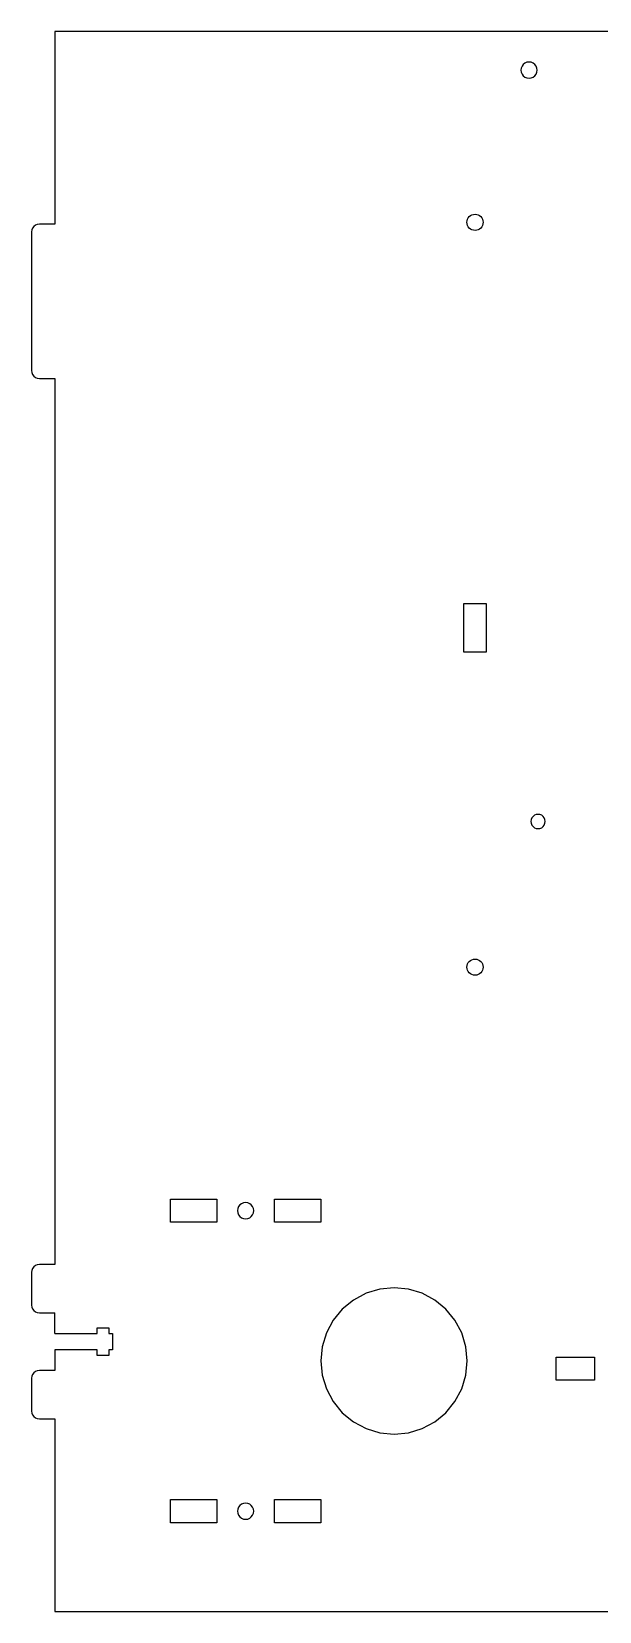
# Model space of a CAD drawing. Header units: metres. Extents: x 1327 to 1749, y -831 to -415.
# Drawn here: x 1326.9 to 1474.1, y -830.8 to -420.8 of the extents above; entities that cross this region are included whole.
import ezdxf

# ---------------------------------------------------------------- set-up
doc = ezdxf.new("R2010")
doc.units = ezdxf.units.M

msp = doc.modelspace()

# ---------------------------------------------------------------- linework, layer by layer
for p, q in [((1517.89, -420.77, 0), (1332.89, -420.77)), ((1332.89, -420.77), (1332.89, -470.77)), ((1453.86, -430.23), (1453.79, -430.77)), ((1454.07, -429.72), (1453.86, -430.23)), ((1454.4, -429.29), (1454.07, -429.72)), ((1454.84, -428.96), (1454.4, -429.29)), ((1455.34, -428.75), (1454.84, -428.96)), ((1455.89, -428.67), (1455.34, -428.75)), ((1456.43, -428.75), (1455.89, -428.67)), ((1456.94, -428.96), (1456.43, -428.75)), ((1457.37, -429.29), (1456.94, -428.96)), ((1457.71, -429.72), (1457.37, -429.29)), ((1457.92, -430.23), (1457.71, -429.72)), ((1457.99, -430.77), (1457.92, -430.23)), ((1453.79, -430.77), (1453.86, -431.32)), ((1453.86, -431.32), (1454.07, -431.82)), ((1454.07, -431.82), (1454.4, -432.26)), ((1454.4, -432.26), (1454.84, -432.59)), ((1454.84, -432.59), (1455.34, -432.8)), ((1455.34, -432.8), (1455.89, -432.87)), ((1455.89, -432.87), (1456.43, -432.8)), ((1456.43, -432.8), (1456.94, -432.59)), ((1456.94, -432.59), (1457.37, -432.26)), ((1457.37, -432.26), (1457.71, -431.82)), ((1457.71, -431.82), (1457.92, -431.32)), ((1457.92, -431.32), (1457.99, -430.77)), ((1327.47, -471.36), (1327.16, -471.77)), ((1327.89, -471.04), (1327.47, -471.36)), ((1328.37, -470.84), (1327.89, -471.04)), ((1328.89, -470.77), (1328.37, -470.84)), ((1332.89, -470.77), (1328.89, -470.77)), ((1326.96, -472.26), (1326.89, -472.77)), ((1326.89, -472.77), (1326.89, -508.77)), ((1327.16, -471.77), (1326.96, -472.26)), ((1326.89, -508.77), (1326.96, -509.29)), ((1326.96, -509.29), (1327.16, -509.77)), ((1327.16, -509.77), (1327.47, -510.19)), ((1327.47, -510.19), (1327.89, -510.51)), ((1327.89, -510.51), (1328.37, -510.71)), ((1328.37, -510.71), (1328.89, -510.77)), ((1328.89, -510.77), (1332.89, -510.77)), ((1332.89, -510.77), (1332.89, -740.77)), ((1438.89, -569.27, 0), (1438.89, -581.77, 0)), ((1444.89, -569.27, 0), (1438.89, -569.27, 0)), ((1444.89, -581.77, 0), (1444.89, -569.27, 0)), ((1438.89, -581.77, 0), (1444.89, -581.77, 0)), ((1456.45, -625.29), (1456.38, -625.77)), ((1456.38, -625.77), (1456.45, -626.25)), ((1456.63, -624.85), (1456.45, -625.29)), ((1456.45, -626.25), (1456.63, -626.7)), ((1456.93, -624.46), (1456.63, -624.85)), ((1456.63, -626.7), (1456.93, -627.09)), ((1457.31, -624.17), (1456.93, -624.46)), ((1456.93, -627.09), (1457.31, -627.38)), ((1457.76, -623.98), (1457.31, -624.17)), ((1458.24, -623.92), (1457.76, -623.98)), ((1458.72, -623.98), (1458.24, -623.92)), ((1459.17, -624.17), (1458.72, -623.98)), ((1459.55, -624.46), (1459.17, -624.17)), ((1459.17, -627.38), (1459.55, -627.09)), ((1459.85, -624.85), (1459.55, -624.46)), ((1459.55, -627.09), (1459.85, -626.7)), ((1460.03, -625.29), (1459.85, -624.85)), ((1459.85, -626.7), (1460.03, -626.25)), ((1460.09, -625.77), (1460.03, -625.29)), ((1460.03, -626.25), (1460.09, -625.77)), ((1457.31, -627.38), (1457.76, -627.57)), ((1457.76, -627.57), (1458.24, -627.63)), ((1458.24, -627.63), (1458.72, -627.57)), ((1458.72, -627.57), (1459.17, -627.38)), ((1362.89, -729.77), (1362.89, -723.77)), ((1362.89, -723.77), (1374.89, -723.77)), ((1374.89, -723.77), (1374.89, -729.77)), ((1380.9, -725.29), (1380.57, -725.72)), ((1381.34, -724.96), (1380.9, -725.29)), ((1381.84, -724.75), (1381.34, -724.96)), ((1382.39, -724.67), (1381.84, -724.75)), ((1382.93, -724.75), (1382.39, -724.67)), ((1383.44, -724.96), (1382.93, -724.75)), ((1383.87, -725.29), (1383.44, -724.96)), ((1384.21, -725.72), (1383.87, -725.29)), ((1389.89, -729.77), (1389.89, -723.77)), ((1389.89, -723.77), (1401.89, -723.77)), ((1401.89, -723.77), (1401.89, -729.77)), ((1374.89, -729.77), (1362.89, -729.77)), ((1380.36, -726.23), (1380.29, -726.77)), ((1380.29, -726.77), (1380.36, -727.32)), ((1380.57, -725.72), (1380.36, -726.23)), ((1380.36, -727.32), (1380.57, -727.82)), ((1380.57, -727.82), (1380.9, -728.26)), ((1380.9, -728.26), (1381.34, -728.59)), ((1381.34, -728.59), (1381.84, -728.8)), ((1381.84, -728.8), (1382.39, -728.87)), ((1382.39, -728.87), (1382.93, -728.8)), ((1382.93, -728.8), (1383.44, -728.59)), ((1383.44, -728.59), (1383.87, -728.26)), ((1383.87, -728.26), (1384.21, -727.82)), ((1384.42, -726.23), (1384.21, -725.72)), ((1384.21, -727.82), (1384.42, -727.32)), ((1384.49, -726.77), (1384.42, -726.23)), ((1384.42, -727.32), (1384.49, -726.77)), ((1401.89, -729.77), (1389.89, -729.77)), ((1327.16, -741.77), (1326.96, -742.26)), ((1327.47, -741.36), (1327.16, -741.77)), ((1327.89, -741.04), (1327.47, -741.36)), ((1328.37, -740.84), (1327.89, -741.04)), ((1328.89, -740.77), (1328.37, -740.84)), ((1332.89, -740.77), (1328.89, -740.77)), ((1326.96, -742.26), (1326.89, -742.77)), ((1326.89, -742.77), (1326.89, -751.27)), ((1410.33, -749.98), (1407.45, -752.34)), ((1413.62, -748.22), (1410.33, -749.98)), ((1417.18, -747.14), (1413.62, -748.22)), ((1420.89, -746.77), (1417.18, -747.14)), ((1424.59, -747.14), (1420.89, -746.77)), ((1428.16, -748.22), (1424.59, -747.14)), ((1431.44, -749.98), (1428.16, -748.22)), ((1434.32, -752.34), (1431.44, -749.98)), ((1326.89, -751.27), (1326.96, -751.79)), ((1326.96, -751.79), (1327.16, -752.27)), ((1327.16, -752.27), (1327.47, -752.69)), ((1327.47, -752.69), (1327.89, -753.01)), ((1327.89, -753.01), (1328.37, -753.21)), ((1328.37, -753.21), (1328.89, -753.27)), ((1328.89, -753.27), (1332.89, -753.27)), ((1332.89, -758.67), (1332.89, -753.27)), ((1407.45, -752.34), (1405.09, -755.22)), ((1436.69, -755.22), (1434.32, -752.34)), ((1343.89, -758.67), (1343.89, -757.17)), ((1343.89, -757.17), (1346.89, -757.17)), ((1346.89, -757.17), (1346.89, -758.67)), ((1405.09, -755.22), (1403.33, -758.5)), ((1438.44, -758.5), (1436.69, -755.22)), ((1332.89, -758.67), (1343.89, -758.67)), ((1346.89, -758.67), (1347.89, -758.67)), ((1347.89, -758.67), (1347.89, -762.87)), ((1402.25, -762.07), (1401.89, -765.77)), ((1403.33, -758.5), (1402.25, -762.07)), ((1439.52, -762.07), (1438.44, -758.5)), ((1439.89, -765.77), (1439.52, -762.07)), ((1343.89, -762.87), (1332.89, -762.87)), ((1332.89, -762.87), (1332.89, -768.27)), ((1343.89, -764.37), (1343.89, -762.87)), ((1346.89, -764.37), (1343.89, -764.37)), ((1347.89, -762.87), (1346.89, -762.87)), ((1346.89, -762.87), (1346.89, -764.37)), ((1401.89, -765.77), (1402.25, -769.48)), ((1439.52, -769.48), (1439.89, -765.77)), ((1462.89, -764.77), (1472.89, -764.77)), ((1462.89, -770.77), (1462.89, -764.77)), ((1472.89, -764.77), (1472.89, -770.77)), ((1326.96, -769.76), (1326.89, -770.27)), ((1326.89, -770.27), (1326.89, -778.77)), ((1327.16, -769.27), (1326.96, -769.76)), ((1327.47, -768.86), (1327.16, -769.27)), ((1327.89, -768.54), (1327.47, -768.86)), ((1328.37, -768.34), (1327.89, -768.54)), ((1328.89, -768.27), (1328.37, -768.34)), ((1332.89, -768.27), (1328.89, -768.27)), ((1402.25, -769.48), (1403.33, -773.05)), ((1438.44, -773.05), (1439.52, -769.48)), ((1472.89, -770.77), (1462.89, -770.77)), ((1403.33, -773.05), (1405.09, -776.33)), ((1436.69, -776.33), (1438.44, -773.05)), ((1326.89, -778.77), (1326.96, -779.29)), ((1405.09, -776.33), (1407.45, -779.21)), ((1434.32, -779.21), (1436.69, -776.33)), ((1326.96, -779.29), (1327.16, -779.77)), ((1327.16, -779.77), (1327.47, -780.19)), ((1327.47, -780.19), (1327.89, -780.51)), ((1327.89, -780.51), (1328.37, -780.71)), ((1328.37, -780.71), (1328.89, -780.77)), ((1328.89, -780.77), (1332.89, -780.77)), ((1332.89, -780.77), (1332.89, -830.77)), ((1407.45, -779.21), (1410.33, -781.57)), ((1410.33, -781.57), (1413.62, -783.33)), ((1428.16, -783.33), (1431.44, -781.57)), ((1431.44, -781.57), (1434.32, -779.21)), ((1413.62, -783.33), (1417.18, -784.41)), ((1417.18, -784.41), (1420.89, -784.77)), ((1420.89, -784.77), (1424.59, -784.41)), ((1424.59, -784.41), (1428.16, -783.33)), ((1362.89, -801.77), (1374.89, -801.77)), ((1362.89, -807.77), (1362.89, -801.77)), ((1374.89, -801.77), (1374.89, -807.77)), ((1380.9, -803.29), (1380.57, -803.72)), ((1381.34, -802.96), (1380.9, -803.29)), ((1381.84, -802.75), (1381.34, -802.96)), ((1382.39, -802.67), (1381.84, -802.75)), ((1382.93, -802.75), (1382.39, -802.67)), ((1383.44, -802.96), (1382.93, -802.75)), ((1383.87, -803.29), (1383.44, -802.96)), ((1384.21, -803.72), (1383.87, -803.29)), ((1389.89, -807.77), (1389.89, -801.77)), ((1389.89, -801.77), (1401.89, -801.77)), ((1401.89, -801.77), (1401.89, -807.77)), ((1380.36, -804.23), (1380.29, -804.77)), ((1380.29, -804.77), (1380.36, -805.32)), ((1380.57, -803.72), (1380.36, -804.23)), ((1380.36, -805.32), (1380.57, -805.82)), ((1380.57, -805.82), (1380.9, -806.26)), ((1380.9, -806.26), (1381.34, -806.59)), ((1381.34, -806.59), (1381.84, -806.8)), ((1381.84, -806.8), (1382.39, -806.87)), ((1382.39, -806.87), (1382.93, -806.8)), ((1382.93, -806.8), (1383.44, -806.59)), ((1383.44, -806.59), (1383.87, -806.26)), ((1383.87, -806.26), (1384.21, -805.82)), ((1384.42, -804.23), (1384.21, -803.72)), ((1384.21, -805.82), (1384.42, -805.32)), ((1384.49, -804.77), (1384.42, -804.23)), ((1384.42, -805.32), (1384.49, -804.77)), ((1374.89, -807.77), (1362.89, -807.77)), ((1401.89, -807.77), (1389.89, -807.77)), ((1332.89, -830.77), (1742.89, -830.77, 0))]:
    msp.add_line(p, q)
for centre in [(1441.89, -470.27, 0), (1441.89, -663.57, 0)]:
    msp.add_circle(centre, 2.1)

doc.saveas('drawing.dxf')
